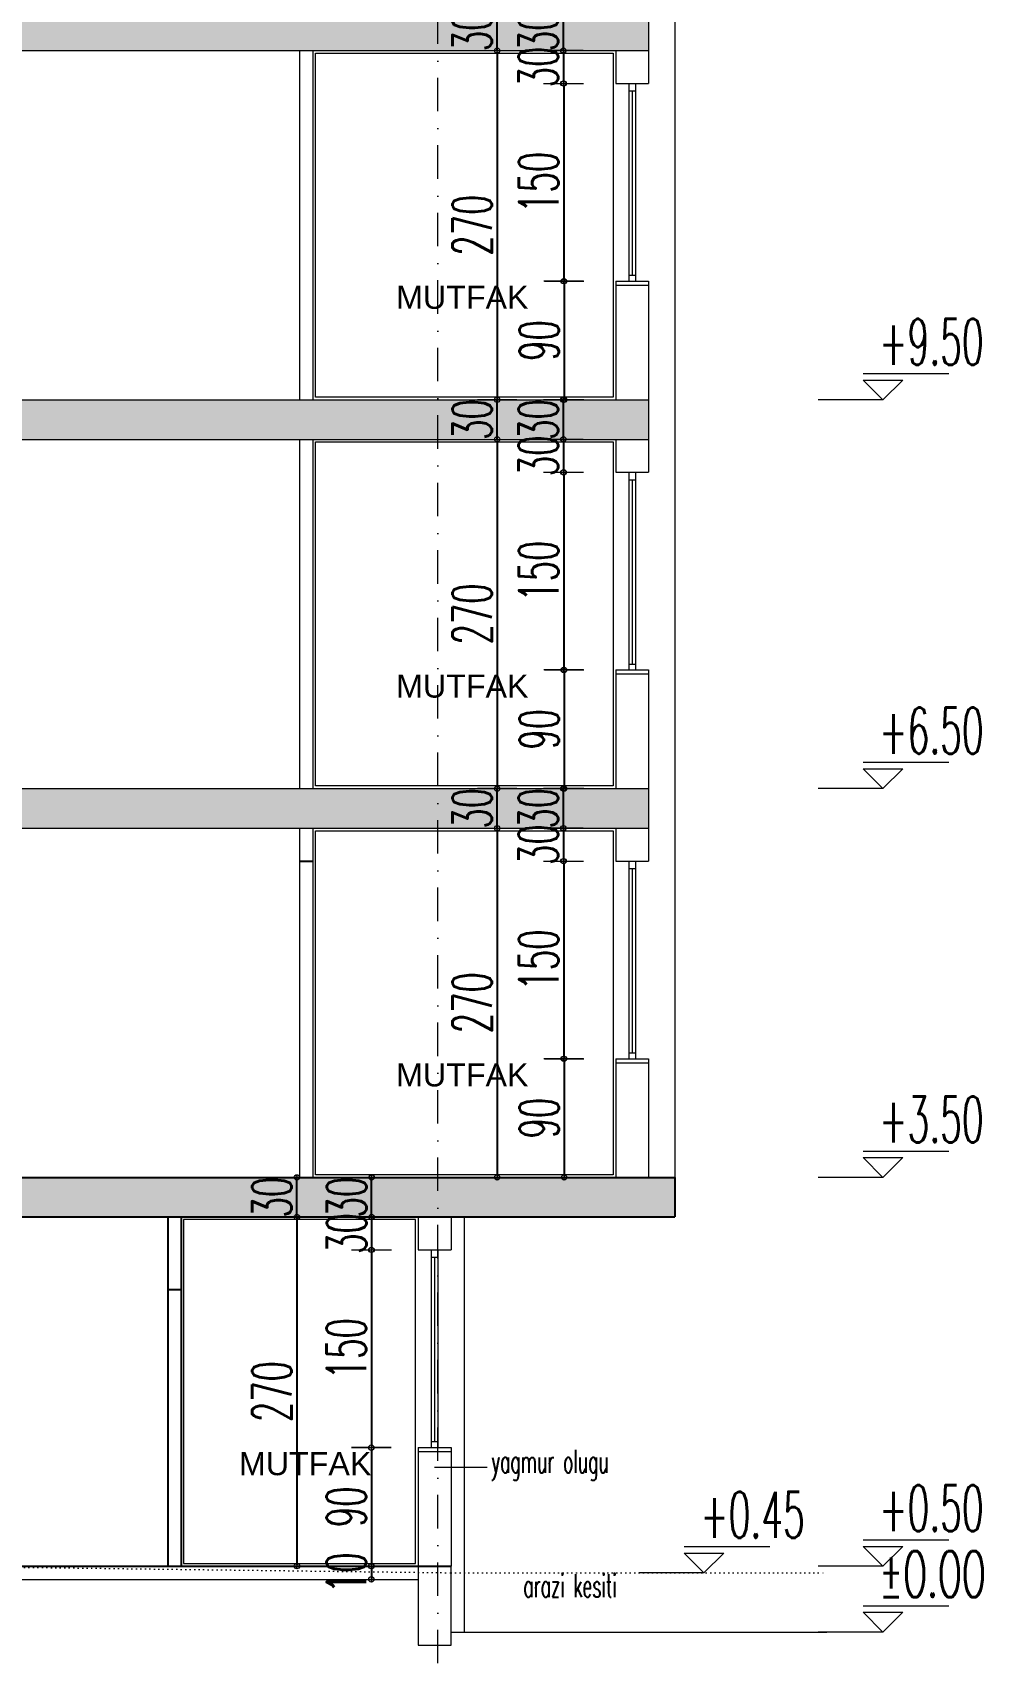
# Model space of a CAD drawing. Header units: millimetres. Extents: x -16104 to 67872, y -88009 to 12107.
# Drawn here: x 1234.2 to 1414.5, y 9813.1 to 10120.9 of the extents above; entities that cross this region are included whole.
import ezdxf

# ---------------------------------------------------------------- set-up
doc = ezdxf.new("R2010")
doc.units = ezdxf.units.MM
doc.linetypes.add('ACAD_ISO07W100', pattern=[3, 0, -3])
doc.linetypes.add('DASHDOTX2', pattern=[50.8, 25.4, -12.7, 0, -12.7])
doc.layers.get('0').update_dxf_attribs({"color": 241})
doc.layers.add('TARAMA', color=8, linetype='Continuous', lineweight=15)
doc.styles.add('DIM', font='Txttw.shx', dxfattribs={"width": 0.6})
doc.styles.add('OLCU', font='simplex.shx', dxfattribs={"width": 0.6, "height": 1400})
doc.dimstyles.new('50', dxfattribs={"dimscale": 0, "dimtxt": 30, "dimasz": 1, "dimexe": 0, "dimexo": 2, "dimgap": 4, "dimtad": 1, "dimdec": 0, "dimzin": 0, "dimdsep": 46, "dimtxsty": 'DIM', "dimblk1": 'DOT', "dimblk2": 'DOT', "dimsah": 1, "dimcen": 1.5, "dimdle": 3, "dimse1": 1, "dimse2": 1, "dimclrd": 256, "dimclre": 9, "dimclrt": 256, "dimadec": 0, "dimazin": 0, "dimtfac": 0.24, "dimtdec": 0, "dimtix": 1, "dimtmove": 2, "dimatfit": 3, "dimldrblk": 'DOT', "dimfxl": 0, "dimtolj": 1, "dimtzin": 15, "dimarcsym": 0})
pattern_1 = [(45, (30083.195, -15344.7364), (-1.76776695, 1.76776695), []), (45, (30084.96, -15344.7364), (-1.76776695, 1.76776695), [1.2, -0.5])]

# ---------------------------------------------------------------- blocks, each defined once
blk = doc.blocks.new('DOT')
for p, q in [((0, 15), (0, -15)), ((-2, 0), (0, 0)), ((2, 0), (0, 0))]:
    blk.add_line(p, q)
blk.add_circle((0, 0), 2)
blk = doc.blocks.new('*D3197')
at = {"layer": 'Defpoints', "color": 0, "transparency": 16777216}
for p in [(64492.2, 2150), (64531.9, 2150), (64531.9, 2120)]:
    blk.add_point(p, dxfattribs=at)
at = {"layer": 'TARAMA', "lineweight": -2, "transparency": 16777216}
for p, q in [((64492.2, 2151), (64492.2, 2152)), ((64492.2, 2120), (64492.2, 2150)), ((64492.2, 2119), (64492.2, 2118))]:
    blk.add_line(p, q, dxfattribs=at)
for p, rotation in [((64492.2, 2150), 270), ((64492.2, 2120), 90)]:
    blk.add_blockref('DOT', p, dxfattribs=dict(at, rotation=rotation))
at = {"layer": 'TARAMA', "transparency": 16777216, "insert": (64473.2, 2135), "char_height": 30, "attachment_point": 5, "rotation": 90, "style": 'DIM'}
blk.add_mtext('\\A1;30', dxfattribs=at)
blk = doc.blocks.new('*D3198')
at = {"layer": 'Defpoints', "color": 0, "transparency": 16777216}
for p in [(64531.9, 2120), (64492.2, 2095), (64531.9, 2095)]:
    blk.add_point(p, dxfattribs=at)
at = {"layer": 'TARAMA', "lineweight": -2, "transparency": 16777216}
for p, q in [((64492.2, 2121), (64492.2, 2122)), ((64492.2, 2120), (64492.2, 2095)), ((64492.2, 2094), (64492.2, 2093))]:
    blk.add_line(p, q, dxfattribs=at)
for p, rotation in [((64492.2, 2120), 270), ((64492.2, 2095), 90)]:
    blk.add_blockref('DOT', p, dxfattribs=dict(at, rotation=rotation))
at = {"layer": 'TARAMA', "transparency": 16777216, "insert": (64473.2, 2107.5), "char_height": 30, "attachment_point": 5, "rotation": 90, "style": 'DIM'}
blk.add_mtext('\\A1;30', dxfattribs=at)
blk = doc.blocks.new('*D3055')
at = {"layer": 'Defpoints', "color": 0, "transparency": 16777216}
for p in [(64531.9, 2095), (64492.4, 1945), (64531.9, 1945)]:
    blk.add_point(p, dxfattribs=at)
at = {"layer": 'TARAMA', "lineweight": -2, "transparency": 16777216}
blk.add_line((64492.4, 2094), (64492.4, 1946), dxfattribs=at)
for p, rotation in [((64492.4, 2095), 90), ((64492.4, 1945), 270)]:
    blk.add_blockref('DOT', p, dxfattribs=dict(at, rotation=rotation))
at = {"layer": 'TARAMA', "transparency": 16777216, "insert": (64473.4, 2020), "char_height": 30, "attachment_point": 5, "rotation": 90, "style": 'DIM'}
blk.add_mtext('\\A1;150', dxfattribs=at)
blk = doc.blocks.new('*D3056')
at = {"layer": 'Defpoints', "color": 0, "transparency": 16777216}
for p in [(64531.9, 1945), (64492.8, 1855), (64531.9, 1855)]:
    blk.add_point(p, dxfattribs=at)
at = {"layer": 'TARAMA', "lineweight": -2, "transparency": 16777216}
blk.add_line((64492.8, 1944), (64492.8, 1856), dxfattribs=at)
for p, rotation in [((64492.8, 1945), 90), ((64492.8, 1855), 270)]:
    blk.add_blockref('DOT', p, dxfattribs=dict(at, rotation=rotation))
at = {"layer": 'TARAMA', "transparency": 16777216, "insert": (64473.8, 1900), "char_height": 30, "attachment_point": 5, "rotation": 90, "style": 'DIM'}
blk.add_mtext('\\A1;90', dxfattribs=at)
blk = doc.blocks.new('*D3070')
at = {"layer": 'Defpoints', "color": 0, "transparency": 16777216}
for p in [(64492.2, 1855), (64531.9, 1855), (64531.9, 1825)]:
    blk.add_point(p, dxfattribs=at)
at = {"layer": 'TARAMA', "lineweight": -2, "transparency": 16777216}
for p, q in [((64492.2, 1856), (64492.2, 1857)), ((64492.2, 1825), (64492.2, 1855)), ((64492.2, 1824), (64492.2, 1823))]:
    blk.add_line(p, q, dxfattribs=at)
for p, rotation in [((64492.2, 1855), 270), ((64492.2, 1825), 90)]:
    blk.add_blockref('DOT', p, dxfattribs=dict(at, rotation=rotation))
at = {"layer": 'TARAMA', "transparency": 16777216, "insert": (64473.2, 1840), "char_height": 30, "attachment_point": 5, "rotation": 90, "style": 'DIM'}
blk.add_mtext('\\A1;30', dxfattribs=at)
blk = doc.blocks.new('*D3071')
at = {"layer": 'Defpoints', "color": 0, "transparency": 16777216}
for p in [(64531.9, 1825), (64492.2, 1800), (64531.9, 1800)]:
    blk.add_point(p, dxfattribs=at)
at = {"layer": 'TARAMA', "lineweight": -2, "transparency": 16777216}
for p, q in [((64492.2, 1826), (64492.2, 1827)), ((64492.2, 1825), (64492.2, 1800)), ((64492.2, 1799), (64492.2, 1798))]:
    blk.add_line(p, q, dxfattribs=at)
for p, rotation in [((64492.2, 1825), 270), ((64492.2, 1800), 90)]:
    blk.add_blockref('DOT', p, dxfattribs=dict(at, rotation=rotation))
at = {"layer": 'TARAMA', "transparency": 16777216, "insert": (64473.2, 1812.5), "char_height": 30, "attachment_point": 5, "rotation": 90, "style": 'DIM'}
blk.add_mtext('\\A1;30', dxfattribs=at)
blk = doc.blocks.new('*D3072')
at = {"layer": 'Defpoints', "color": 0, "transparency": 16777216}
for p in [(64531.9, 1800), (64492.4, 1650), (64531.9, 1650)]:
    blk.add_point(p, dxfattribs=at)
at = {"layer": 'TARAMA', "lineweight": -2, "transparency": 16777216}
blk.add_line((64492.4, 1799), (64492.4, 1651), dxfattribs=at)
for p, rotation in [((64492.4, 1800), 90), ((64492.4, 1650), 270)]:
    blk.add_blockref('DOT', p, dxfattribs=dict(at, rotation=rotation))
at = {"layer": 'TARAMA', "transparency": 16777216, "insert": (64473.4, 1725), "char_height": 30, "attachment_point": 5, "rotation": 90, "style": 'DIM'}
blk.add_mtext('\\A1;150', dxfattribs=at)
blk = doc.blocks.new('*D3073')
at = {"layer": 'Defpoints', "color": 0, "transparency": 16777216}
for p in [(64531.9, 1650), (64492.8, 1560), (64531.9, 1560)]:
    blk.add_point(p, dxfattribs=at)
at = {"layer": 'TARAMA', "lineweight": -2, "transparency": 16777216}
blk.add_line((64492.8, 1649), (64492.8, 1561), dxfattribs=at)
for p, rotation in [((64492.8, 1650), 90), ((64492.8, 1560), 270)]:
    blk.add_blockref('DOT', p, dxfattribs=dict(at, rotation=rotation))
at = {"layer": 'TARAMA', "transparency": 16777216, "insert": (64473.8, 1605), "char_height": 30, "attachment_point": 5, "rotation": 90, "style": 'DIM'}
blk.add_mtext('\\A1;90', dxfattribs=at)
blk = doc.blocks.new('*D3084')
at = {"layer": 'Defpoints', "color": 0, "transparency": 16777216}
for p in [(64492.2, 1560), (64531.9, 1560), (64531.9, 1530)]:
    blk.add_point(p, dxfattribs=at)
at = {"layer": 'TARAMA', "lineweight": -2, "transparency": 16777216}
for p, q in [((64492.2, 1561), (64492.2, 1562)), ((64492.2, 1530), (64492.2, 1560)), ((64492.2, 1529), (64492.2, 1528))]:
    blk.add_line(p, q, dxfattribs=at)
for p, rotation in [((64492.2, 1560), 270), ((64492.2, 1530), 90)]:
    blk.add_blockref('DOT', p, dxfattribs=dict(at, rotation=rotation))
at = {"layer": 'TARAMA', "transparency": 16777216, "insert": (64473.2, 1545), "char_height": 30, "attachment_point": 5, "rotation": 90, "style": 'DIM'}
blk.add_mtext('\\A1;30', dxfattribs=at)
blk = doc.blocks.new('*D3085')
at = {"layer": 'Defpoints', "color": 0, "transparency": 16777216}
for p in [(64531.9, 1530), (64492.2, 1505), (64531.9, 1505)]:
    blk.add_point(p, dxfattribs=at)
at = {"layer": 'TARAMA', "lineweight": -2, "transparency": 16777216}
for p, q in [((64492.2, 1531), (64492.2, 1532)), ((64492.2, 1530), (64492.2, 1505)), ((64492.2, 1504), (64492.2, 1503))]:
    blk.add_line(p, q, dxfattribs=at)
for p, rotation in [((64492.2, 1530), 270), ((64492.2, 1505), 90)]:
    blk.add_blockref('DOT', p, dxfattribs=dict(at, rotation=rotation))
at = {"layer": 'TARAMA', "transparency": 16777216, "insert": (64473.2, 1517.5), "char_height": 30, "attachment_point": 5, "rotation": 90, "style": 'DIM'}
blk.add_mtext('\\A1;30', dxfattribs=at)
blk = doc.blocks.new('*D3086')
at = {"layer": 'Defpoints', "color": 0, "transparency": 16777216}
for p in [(64531.9, 1505), (64492.4, 1355), (64531.9, 1355)]:
    blk.add_point(p, dxfattribs=at)
at = {"layer": 'TARAMA', "lineweight": -2, "transparency": 16777216}
blk.add_line((64492.4, 1504), (64492.4, 1356), dxfattribs=at)
for p, rotation in [((64492.4, 1505), 90), ((64492.4, 1355), 270)]:
    blk.add_blockref('DOT', p, dxfattribs=dict(at, rotation=rotation))
at = {"layer": 'TARAMA', "transparency": 16777216, "insert": (64473.4, 1430), "char_height": 30, "attachment_point": 5, "rotation": 90, "style": 'DIM'}
blk.add_mtext('\\A1;150', dxfattribs=at)
blk = doc.blocks.new('*D3087')
at = {"layer": 'Defpoints', "color": 0, "transparency": 16777216}
for p in [(64531.9, 1355), (64492.8, 1265), (64531.9, 1265)]:
    blk.add_point(p, dxfattribs=at)
at = {"layer": 'TARAMA', "lineweight": -2, "transparency": 16777216}
blk.add_line((64492.8, 1354), (64492.8, 1266), dxfattribs=at)
for p, rotation in [((64492.8, 1355), 90), ((64492.8, 1265), 270)]:
    blk.add_blockref('DOT', p, dxfattribs=dict(at, rotation=rotation))
at = {"layer": 'TARAMA', "transparency": 16777216, "insert": (64473.8, 1310), "char_height": 30, "attachment_point": 5, "rotation": 90, "style": 'DIM'}
blk.add_mtext('\\A1;90', dxfattribs=at)
blk = doc.blocks.new('*D3205')
at = {"layer": 'Defpoints', "color": 0, "transparency": 16777216}
for p in [(64381.9, 1235), (64346.6, 1210), (64381.9, 1210)]:
    blk.add_point(p, dxfattribs=at)
at = {"layer": 'TARAMA', "lineweight": -2, "transparency": 16777216}
for p, q in [((64346.6, 1236), (64346.6, 1237)), ((64346.6, 1235), (64346.6, 1210)), ((64346.6, 1209), (64346.6, 1208))]:
    blk.add_line(p, q, dxfattribs=at)
for p, rotation in [((64346.6, 1235), 270), ((64346.6, 1210), 90)]:
    blk.add_blockref('DOT', p, dxfattribs=dict(at, rotation=rotation))
at = {"layer": 'TARAMA', "transparency": 16777216, "insert": (64327.6, 1222.5), "char_height": 30, "attachment_point": 5, "rotation": 90, "style": 'DIM'}
blk.add_mtext('\\A1;30', dxfattribs=at)
blk = doc.blocks.new('*D3098')
at = {"layer": 'Defpoints', "color": 0, "transparency": 16777216}
for p in [(64346.6, 1265), (64346.6, 1265), (64346.6, 1235)]:
    blk.add_point(p, dxfattribs=at)
at = {"layer": 'TARAMA', "lineweight": -2, "transparency": 16777216}
for p, q in [((64346.6, 1266), (64346.6, 1267)), ((64346.6, 1235), (64346.6, 1265)), ((64346.6, 1234), (64346.6, 1233))]:
    blk.add_line(p, q, dxfattribs=at)
for p, rotation in [((64346.6, 1265), 270), ((64346.6, 1235), 90)]:
    blk.add_blockref('DOT', p, dxfattribs=dict(at, rotation=rotation))
at = {"layer": 'TARAMA', "transparency": 16777216, "insert": (64327.6, 1250), "char_height": 30, "attachment_point": 5, "rotation": 90, "style": 'DIM'}
blk.add_mtext('\\A1;30', dxfattribs=at)
blk = doc.blocks.new('*D3206')
at = {"layer": 'Defpoints', "color": 0, "transparency": 16777216}
for p in [(64381.9, 1210), (64346.4, 1060), (64381.9, 1060)]:
    blk.add_point(p, dxfattribs=at)
at = {"layer": 'TARAMA', "lineweight": -2, "transparency": 16777216}
blk.add_line((64346.4, 1209), (64346.4, 1061), dxfattribs=at)
for p, rotation in [((64346.4, 1210), 90), ((64346.4, 1060), 270)]:
    blk.add_blockref('DOT', p, dxfattribs=dict(at, rotation=rotation))
at = {"layer": 'TARAMA', "transparency": 16777216, "insert": (64327.4, 1135), "char_height": 30, "attachment_point": 5, "rotation": 90, "style": 'DIM'}
blk.add_mtext('\\A1;150', dxfattribs=at)
blk = doc.blocks.new('*D3099')
at = {"layer": 'Defpoints', "color": 0, "transparency": 16777216}
for p in [(64346.4, 1060), (64346.4, 970), (64346.4, 970)]:
    blk.add_point(p, dxfattribs=at)
at = {"layer": 'TARAMA', "lineweight": -2, "transparency": 16777216}
blk.add_line((64346.4, 1059), (64346.4, 971), dxfattribs=at)
for p, rotation in [((64346.4, 1060), 90), ((64346.4, 970), 270)]:
    blk.add_blockref('DOT', p, dxfattribs=dict(at, rotation=rotation))
at = {"layer": 'TARAMA', "transparency": 16777216, "insert": (64327.4, 1015), "char_height": 30, "attachment_point": 5, "rotation": 90, "style": 'DIM'}
blk.add_mtext('\\A1;90', dxfattribs=at)
blk = doc.blocks.new('*D3100')
at = {"layer": 'Defpoints', "color": 0, "transparency": 16777216}
for p in [(64346.4, 970), (64346.4, 960), (64346.4, 960)]:
    blk.add_point(p, dxfattribs=at)
at = {"layer": 'TARAMA', "lineweight": -2, "transparency": 16777216}
for p, q in [((64346.4, 971), (64346.4, 972)), ((64346.4, 970), (64346.4, 960)), ((64346.4, 959), (64346.4, 958))]:
    blk.add_line(p, q, dxfattribs=at)
for p, rotation in [((64346.4, 970), 270), ((64346.4, 960), 90)]:
    blk.add_blockref('DOT', p, dxfattribs=dict(at, rotation=rotation))
at = {"layer": 'TARAMA', "transparency": 16777216, "insert": (64327.4, 965), "char_height": 30, "attachment_point": 5, "rotation": 90, "style": 'DIM'}
blk.add_mtext('\\A1;10', dxfattribs=at)
blk = doc.blocks.new('*D3109')
at = {"layer": 'Defpoints', "color": 0, "transparency": 16777216}
for p in [(64441.9, 2120), (64441.9, 1855), (64441.9, 1855)]:
    blk.add_point(p, dxfattribs=at)
at = {"layer": 'TARAMA', "lineweight": -2, "transparency": 16777216}
blk.add_line((64441.9, 2119), (64441.9, 1856), dxfattribs=at)
for p, rotation in [((64441.9, 2120), 90), ((64441.9, 1855), 270)]:
    blk.add_blockref('DOT', p, dxfattribs=dict(at, rotation=rotation))
at = {"layer": 'TARAMA', "transparency": 16777216, "insert": (64422.9, 1987.5), "char_height": 30, "attachment_point": 5, "rotation": 90, "style": 'DIM'}
blk.add_mtext('\\A1;270', dxfattribs=at)
blk = doc.blocks.new('*D3212')
at = {"layer": 'Defpoints', "color": 0, "transparency": 16777216}
for p in [(64441.9, 2150), (64481.6, 2150), (64481.6, 2120)]:
    blk.add_point(p, dxfattribs=at)
at = {"layer": 'TARAMA', "lineweight": -2, "transparency": 16777216}
for p, q in [((64441.9, 2151), (64441.9, 2152)), ((64441.9, 2120), (64441.9, 2150)), ((64441.9, 2119), (64441.9, 2118))]:
    blk.add_line(p, q, dxfattribs=at)
for p, rotation in [((64441.9, 2150), 270), ((64441.9, 2120), 90)]:
    blk.add_blockref('DOT', p, dxfattribs=dict(at, rotation=rotation))
at = {"layer": 'TARAMA', "transparency": 16777216, "insert": (64422.9, 2135), "char_height": 30, "attachment_point": 5, "rotation": 90, "style": 'DIM'}
blk.add_mtext('\\A1;30', dxfattribs=at)
blk = doc.blocks.new('*D3111')
at = {"layer": 'Defpoints', "color": 0, "transparency": 16777216}
for p in [(64441.9, 1825), (64441.9, 1560), (64441.9, 1560)]:
    blk.add_point(p, dxfattribs=at)
at = {"layer": 'TARAMA', "lineweight": -2, "transparency": 16777216}
blk.add_line((64441.9, 1824), (64441.9, 1561), dxfattribs=at)
for p, rotation in [((64441.9, 1825), 90), ((64441.9, 1560), 270)]:
    blk.add_blockref('DOT', p, dxfattribs=dict(at, rotation=rotation))
at = {"layer": 'TARAMA', "transparency": 16777216, "insert": (64422.9, 1692.5), "char_height": 30, "attachment_point": 5, "rotation": 90, "style": 'DIM'}
blk.add_mtext('\\A1;270', dxfattribs=at)
blk = doc.blocks.new('*D3112')
at = {"layer": 'Defpoints', "color": 0, "transparency": 16777216}
for p in [(64441.9, 1855), (64481.6, 1855), (64481.6, 1825)]:
    blk.add_point(p, dxfattribs=at)
at = {"layer": 'TARAMA', "lineweight": -2, "transparency": 16777216}
for p, q in [((64441.9, 1856), (64441.9, 1857)), ((64441.9, 1825), (64441.9, 1855)), ((64441.9, 1824), (64441.9, 1823))]:
    blk.add_line(p, q, dxfattribs=at)
for p, rotation in [((64441.9, 1855), 270), ((64441.9, 1825), 90)]:
    blk.add_blockref('DOT', p, dxfattribs=dict(at, rotation=rotation))
at = {"layer": 'TARAMA', "transparency": 16777216, "insert": (64422.9, 1840), "char_height": 30, "attachment_point": 5, "rotation": 90, "style": 'DIM'}
blk.add_mtext('\\A1;30', dxfattribs=at)
blk = doc.blocks.new('*D3115')
at = {"layer": 'Defpoints', "color": 0, "transparency": 16777216}
for p in [(64441.9, 1530), (64441.9, 1265), (64441.9, 1265)]:
    blk.add_point(p, dxfattribs=at)
at = {"layer": 'TARAMA', "lineweight": -2, "transparency": 16777216}
blk.add_line((64441.9, 1529), (64441.9, 1266), dxfattribs=at)
for p, rotation in [((64441.9, 1530), 90), ((64441.9, 1265), 270)]:
    blk.add_blockref('DOT', p, dxfattribs=dict(at, rotation=rotation))
at = {"layer": 'TARAMA', "transparency": 16777216, "insert": (64422.9, 1397.5), "char_height": 30, "attachment_point": 5, "rotation": 90, "style": 'DIM'}
blk.add_mtext('\\A1;270', dxfattribs=at)
blk = doc.blocks.new('*D3116')
at = {"layer": 'Defpoints', "color": 0, "transparency": 16777216}
for p in [(64441.9, 1560), (64481.6, 1560), (64481.6, 1530)]:
    blk.add_point(p, dxfattribs=at)
at = {"layer": 'TARAMA', "lineweight": -2, "transparency": 16777216}
for p, q in [((64441.9, 1561), (64441.9, 1562)), ((64441.9, 1530), (64441.9, 1560)), ((64441.9, 1529), (64441.9, 1528))]:
    blk.add_line(p, q, dxfattribs=at)
for p, rotation in [((64441.9, 1560), 270), ((64441.9, 1530), 90)]:
    blk.add_blockref('DOT', p, dxfattribs=dict(at, rotation=rotation))
at = {"layer": 'TARAMA', "transparency": 16777216, "insert": (64422.9, 1545), "char_height": 30, "attachment_point": 5, "rotation": 90, "style": 'DIM'}
blk.add_mtext('\\A1;30', dxfattribs=at)
blk = doc.blocks.new('*D3216')
at = {"layer": 'Defpoints', "color": 0, "transparency": 16777216}
for p in [(64289.9, 1265), (64291.9, 1265), (64291.9, 1235)]:
    blk.add_point(p, dxfattribs=at)
at = {"layer": 'TARAMA', "lineweight": -2, "transparency": 16777216}
for p, q in [((64289.9, 1266), (64289.9, 1267)), ((64289.9, 1235), (64289.9, 1265)), ((64289.9, 1234), (64289.9, 1233))]:
    blk.add_line(p, q, dxfattribs=at)
for p, rotation in [((64289.9, 1265), 270), ((64289.9, 1235), 90)]:
    blk.add_blockref('DOT', p, dxfattribs=dict(at, rotation=rotation))
at = {"layer": 'TARAMA', "transparency": 16777216, "insert": (64270.9, 1250), "char_height": 30, "attachment_point": 5, "rotation": 90, "style": 'DIM'}
blk.add_mtext('\\A1;30', dxfattribs=at)
blk = doc.blocks.new('*D3118')
at = {"layer": 'Defpoints', "color": 0, "transparency": 16777216}
for p in [(64289.9, 1235), (64289.9, 970), (64289.9, 970)]:
    blk.add_point(p, dxfattribs=at)
at = {"layer": 'TARAMA', "lineweight": -2, "transparency": 16777216}
blk.add_line((64289.9, 1234), (64289.9, 971), dxfattribs=at)
for p, rotation in [((64289.9, 1235), 90), ((64289.9, 970), 270)]:
    blk.add_blockref('DOT', p, dxfattribs=dict(at, rotation=rotation))
at = {"layer": 'TARAMA', "transparency": 16777216, "insert": (64270.9, 1102.5), "char_height": 30, "attachment_point": 5, "rotation": 90, "style": 'DIM'}
blk.add_mtext('\\A1;270', dxfattribs=at)
blk = doc.blocks.new('UYH')
at = {"layer": 'TARAMA'}
h = blk.add_hatch(dxfattribs=at)
h.set_pattern_fill('JIS_STN_2.5,_O', color=256)
h.set_pattern_definition(pattern_1)
h.paths.add_polyline_path([(64556.9, 2120), (64556.9, 2150), (63512.4, 2150), (63512.4, 2120)])
h.paths.add_polyline_path([(63560.9, 2112.9), (63560.9, 2157), (63605.9, 2157), (63605.9, 2112.9)], flags=9)
h.paths.add_polyline_path([(64450.7, 2112.9), (64450.7, 2157), (64495.7, 2157), (64495.7, 2112.9)], flags=9)
h.paths.add_polyline_path([(64450.7, 2085.4), (64450.7, 2129.5), (64495.7, 2129.5), (64495.7, 2085.4)], flags=9)
h.paths.add_polyline_path([(64400.4, 2112.9), (64400.4, 2157), (64445.4, 2157), (64445.4, 2112.9)], flags=9)
h = blk.add_hatch(dxfattribs=at)
h.set_pattern_fill('JIS_STN_2.5,_O', color=256)
h.set_pattern_definition(pattern_1)
h.paths.add_polyline_path([(64556.9, 1855), (63512.4, 1855), (63512.4, 1825), (64556.9, 1825)])
h = blk.add_hatch(dxfattribs=at)
h.set_pattern_fill('JIS_STN_2.5,_O', color=256)
h.set_pattern_definition(pattern_1)
h.paths.add_polyline_path([(64556.9, 1560), (63512.4, 1560), (63512.4, 1530), (64556.9, 1530)])
h = blk.add_hatch(dxfattribs=at)
h.set_pattern_fill('JIS_STN_2.5,_O', color=256)
h.set_pattern_definition(pattern_1)
h.paths.add_polyline_path([(64576.9, 1265), (63512.4, 1265), (63512.4, 1235), (64576.9, 1235)])
for p, q in [((64291.9, 1505), (64301.9, 1505)), ((63512.4, 1265), (64576.9, 1265)), ((64576.9, 1265), (64576.9, 1235)), ((63512.4, 1235), (64556.9, 1235)), ((64191.9, 1235), (64191.9, 970)), ((64201.9, 1235), (64201.9, 970)), ((64556.9, 1235), (64576.9, 1235)), ((64191.9, 1180), (64201.9, 1180)), ((63512.4, 970), (64406.9, 970))]:
    blk.add_line(p, q)
at = {"layer": 'TARAMA', "linetype": 'DASHDOTX2'}
blk.add_line((64396.9, 537.9), (64396.9, 3431.6), dxfattribs=at)
at = {"layer": 'TARAMA'}
for p, q in [((64556.9, 2150), (64556.9, 2095)), ((64576.9, 2150), (64576.9, 1855)), ((63512.4, 2120), (64556.9, 2120)), ((64291.9, 2120), (64291.9, 1855)), ((64301.9, 2120), (64301.9, 1855)), ((64531.9, 2120), (64531.9, 2095)), ((64531.9, 2095), (64556.9, 2095)), ((64541.9, 2095), (64541.9, 1945)), ((64546.9, 2095), (64546.9, 1945)), ((64541.9, 2089.4), (64546.9, 2089.4)), ((64544.4, 2089.4), (64544.4, 1949.5)), ((64541.9, 1949.5), (64546.9, 1949.5)), ((64531.9, 1945), (64531.9, 1855)), ((64531.9, 1945), (64556.9, 1945)), ((64531.9, 1942), (64556.9, 1942)), ((64556.9, 1945), (64556.9, 1855)), ((63512.4, 1855), (64556.9, 1855)), ((64556.9, 1855), (64556.9, 1800)), ((64576.9, 1855), (64576.9, 1560)), ((63512.4, 1825), (64556.9, 1825)), ((64291.9, 1825), (64291.9, 1560)), ((64301.9, 1825), (64301.9, 1560)), ((64531.9, 1825), (64531.9, 1800)), ((64531.9, 1800), (64556.9, 1800)), ((64541.9, 1800), (64541.9, 1650)), ((64546.9, 1800), (64546.9, 1650)), ((64541.9, 1794.4), (64546.9, 1794.4)), ((64544.4, 1794.4), (64544.4, 1654.5)), ((64541.9, 1654.5), (64546.9, 1654.5)), ((64531.9, 1650), (64531.9, 1560)), ((64531.9, 1650), (64556.9, 1650)), ((64531.9, 1647), (64556.9, 1647)), ((64556.9, 1650), (64556.9, 1560)), ((63512.4, 1560), (64556.9, 1560)), ((64556.9, 1560), (64556.9, 1505)), ((64576.9, 1560), (64576.9, 1265)), ((63512.4, 1530), (64556.9, 1530)), ((64291.9, 1530), (64291.9, 1265)), ((64301.9, 1530), (64301.9, 1265)), ((64531.9, 1530), (64531.9, 1505)), ((64531.9, 1505), (64556.9, 1505)), ((64541.9, 1505), (64541.9, 1355)), ((64546.9, 1505), (64546.9, 1355)), ((64541.9, 1499.4), (64546.9, 1499.4)), ((64544.4, 1499.4), (64544.4, 1359.5)), ((64531.9, 1355), (64531.9, 1265)), ((64531.9, 1355), (64556.9, 1355)), ((64541.9, 1359.5), (64546.9, 1359.5)), ((64556.9, 1355), (64556.9, 1265)), ((64531.9, 1352), (64556.9, 1352)), ((63512.4, 1265), (64556.9, 1265)), ((63512.4, 1265), (64576.9, 1265)), ((64576.9, 1265), (64576.9, 1235)), ((63512.4, 1235), (64576.9, 1235)), ((64191.9, 1235), (64191.9, 970)), ((64201.9, 1235), (64201.9, 970)), ((64381.9, 1235), (64381.9, 1210)), ((64406.9, 1235), (64406.9, 1210)), ((64381.9, 1210), (64406.9, 1210)), ((64391.9, 1210), (64391.9, 1060)), ((64396.9, 1210), (64396.9, 1060)), ((64391.9, 1204.4), (64396.9, 1204.4)), ((64394.4, 1204.4), (64394.4, 1064.5)), ((64201.9, 1060), (64201.9, 970)), ((64381.9, 1060), (64381.9, 970)), ((64381.9, 1060), (64406.9, 1060)), ((64391.9, 1064.5), (64396.9, 1064.5)), ((64406.9, 1060), (64406.9, 970)), ((64381.9, 1057), (64406.9, 1057)), ((63512.4, 970), (64406.9, 970)), ((63522.4, 960), (64381.9, 960)), ((64406.9, 920), (64692.3, 920))]:
    blk.add_line(p, q, dxfattribs=at)
at = {"layer": 'TARAMA', "ltscale": 0.01}
for p, q in [((64719.8, 1875), (64784.8, 1875)), ((64734.8, 1855), (64719.8, 1870)), ((64719.8, 1870), (64749.8, 1870)), ((64734.8, 1855), (64749.8, 1870)), ((64734.8, 1855), (64685.5, 1855)), ((64719.8, 1580), (64784.8, 1580)), ((64734.8, 1560), (64719.8, 1575)), ((64719.8, 1575), (64749.8, 1575)), ((64734.8, 1560), (64749.8, 1575)), ((64734.8, 1560), (64685.5, 1560)), ((64719.8, 1285), (64784.8, 1285)), ((64734.8, 1265), (64719.8, 1280)), ((64719.8, 1280), (64749.8, 1280)), ((64734.8, 1265), (64749.8, 1280)), ((64734.8, 1265), (64685.5, 1265)), ((64416.9, 1235), (64416.9, 920)), ((64434.4, 1044.8), (64394.4, 1044.8)), ((64719.8, 990), (64784.8, 990)), ((64583.9, 985), (64648.9, 985)), ((64598.9, 965), (64583.9, 980)), ((64583.9, 980), (64613.9, 980)), ((64598.9, 965), (64613.9, 980)), ((64734.8, 970), (64719.8, 985)), ((64719.8, 985), (64749.8, 985)), ((64734.8, 970), (64749.8, 985)), ((64598.9, 965), (64549.6, 965)), ((64734.8, 970), (64685.5, 970)), ((64719.8, 940), (64784.8, 940)), ((64734.8, 920), (64719.8, 935)), ((64719.8, 935), (64749.8, 935)), ((64734.8, 920), (64749.8, 935)), ((64734.8, 920), (64685.5, 920))]:
    blk.add_line(p, q, dxfattribs=at)
at = {"layer": 'TARAMA', "linetype": 'ACAD_ISO07W100'}
for p, q in [((62597.4, 988), (64406.9, 965)), ((64406.9, 965), (64692.3, 965))]:
    blk.add_line(p, q, dxfattribs=at)
at = {"layer": 'TARAMA'}
for points in [[(64303.9, 2118), (64529.9, 2118), (64529.9, 1945), (64529.9, 1857), (64303.9, 1857)], [(64303.9, 1823), (64529.9, 1823), (64529.9, 1650), (64529.9, 1562), (64303.9, 1562)], [(64303.9, 1528), (64529.9, 1528), (64529.9, 1355), (64529.9, 1267), (64303.9, 1267)], [(64203.9, 972), (64379.9, 972), (64379.9, 1233), (64203.9, 1233)]]:
    blk.add_lwpolyline(points, close=True, dxfattribs=at)
for points in [[(64576.9, 1265), (63512.4, 1265), (63512.4, 1235), (64576.9, 1235), (64576.9, 1265)], [(64381.9, 970), (64381.9, 910), (64406.9, 910), (64406.9, 970), (64381.9, 970)]]:
    blk.add_lwpolyline(points, dxfattribs=at)
at = {"layer": 'TARAMA', "ltscale": 0.01, "style": 'OLCU', "width": 0.55}
for s, height, p in [('+9.50', 35, (64732, 1881.5)), ('+6.50', 35, (64732, 1586.5)), ('+3.50', 35, (64732, 1291.5)), ('yagmur olugu', 17.5, (64437.5, 1040.9)), ('+0.45', 35, (64596.2, 991.5)), ('+0.50', 35, (64732, 996.5)), ('%%PO.OO', 35, (64732, 946.5)), ('arazi kesiti', 17.5, (64461.7, 946.4))]:
    blk.add_text(s, height=height, dxfattribs=at).set_placement(p)
at = {"layer": 'TARAMA', "char_height": 17.5, "width": 1076.841, "attachment_point": 9}
for insert in [(64465.7, 1923.8), (64465.7, 1628.8), (64465.7, 1333.8), (64346.4, 1038.8)]:
    blk.add_mtext('{\\fArial|b0|i0|c162|p34;MUTFAK}', dxfattribs=dict(at, insert=insert))
at = {"layer": 'TARAMA'}
for base, p1, p2, picture, middle in [((64441.9, 2150), (64481.6, 2120), (64481.6, 2150), '*D3212', (64422.9, 2135)), ((64492.2, 2150), (64531.9, 2120), (64531.9, 2150), '*D3197', (64473.2, 2135)), ((64492.4, 1945), (64531.9, 2095), (64531.9, 1945), '*D3055', (64473.4, 2020)), ((64492.8, 1855), (64531.9, 1945), (64531.9, 1855), '*D3056', (64473.8, 1900)), ((64441.9, 1855), (64481.6, 1825), (64481.6, 1855), '*D3112', (64422.9, 1840)), ((64492.2, 1855), (64531.9, 1825), (64531.9, 1855), '*D3070', (64473.2, 1840)), ((64492.4, 1650), (64531.9, 1800), (64531.9, 1650), '*D3072', (64473.4, 1725)), ((64492.8, 1560), (64531.9, 1650), (64531.9, 1560), '*D3073', (64473.8, 1605)), ((64441.9, 1560), (64481.6, 1530), (64481.6, 1560), '*D3116', (64422.9, 1545)), ((64492.2, 1560), (64531.9, 1530), (64531.9, 1560), '*D3084', (64473.2, 1545)), ((64492.4, 1355), (64531.9, 1505), (64531.9, 1355), '*D3086', (64473.4, 1430)), ((64492.8, 1265), (64531.9, 1355), (64531.9, 1265), '*D3087', (64473.8, 1310)), ((64289.9, 1265), (64291.9, 1235), (64291.9, 1265), '*D3216', (64270.9, 1250)), ((64346.6, 1265), (64346.6, 1235), (64346.6, 1265), '*D3098', (64327.6, 1250)), ((64346.4, 1060), (64381.9, 1210), (64381.9, 1060), '*D3206', (64327.4, 1135)), ((64346.4, 970), (64346.4, 1060), (64346.4, 970), '*D3099', (64327.4, 1015)), ((64346.4, 960), (64346.4, 970), (64346.4, 960), '*D3100', (64327.4, 965))]:
    dim = blk.add_linear_dim(base=base, p1=p1, p2=p2, angle=90, dimstyle='50', override={"dimscale": 1}, dxfattribs=at)
    dim.commit()
    dim.dimension.update_dxf_attribs({"geometry": picture, "text_midpoint": middle})
for base, p1, p2, text, picture, middle in [((64441.9, 1855), (64441.9, 2120), (64441.9, 1855), '270', '*D3109', (64422.9, 1987.5)), ((64492.2, 2095), (64531.9, 2120), (64531.9, 2095), '30', '*D3198', (64473.2, 2107.5)), ((64492.2, 1800), (64531.9, 1825), (64531.9, 1800), '30', '*D3071', (64473.2, 1812.5)), ((64441.9, 1560), (64441.9, 1825), (64441.9, 1560), '270', '*D3111', (64422.9, 1692.5)), ((64492.2, 1505), (64531.9, 1530), (64531.9, 1505), '30', '*D3085', (64473.2, 1517.5)), ((64441.9, 1265), (64441.9, 1530), (64441.9, 1265), '270', '*D3115', (64422.9, 1397.5)), ((64346.6, 1210), (64381.9, 1235), (64381.9, 1210), '30', '*D3205', (64327.6, 1222.5)), ((64289.9, 970), (64289.9, 1235), (64289.9, 970), '270', '*D3118', (64270.9, 1102.5))]:
    dim = blk.add_linear_dim(base=base, p1=p1, p2=p2, angle=90, text=text, dimstyle='50', override={"dimscale": 1}, dxfattribs=at)
    dim.commit()
    dim.dimension.update_dxf_attribs({"geometry": picture, "text_midpoint": middle})

msp = doc.modelspace()

# ---------------------------------------------------------------- block references
at = {"xscale": 0.25, "yscale": 0.25, "zscale": 0.25}
msp.add_blockref('UYH', (-14788.06, 9587.5), dxfattribs=at)

doc.saveas('drawing.dxf')
